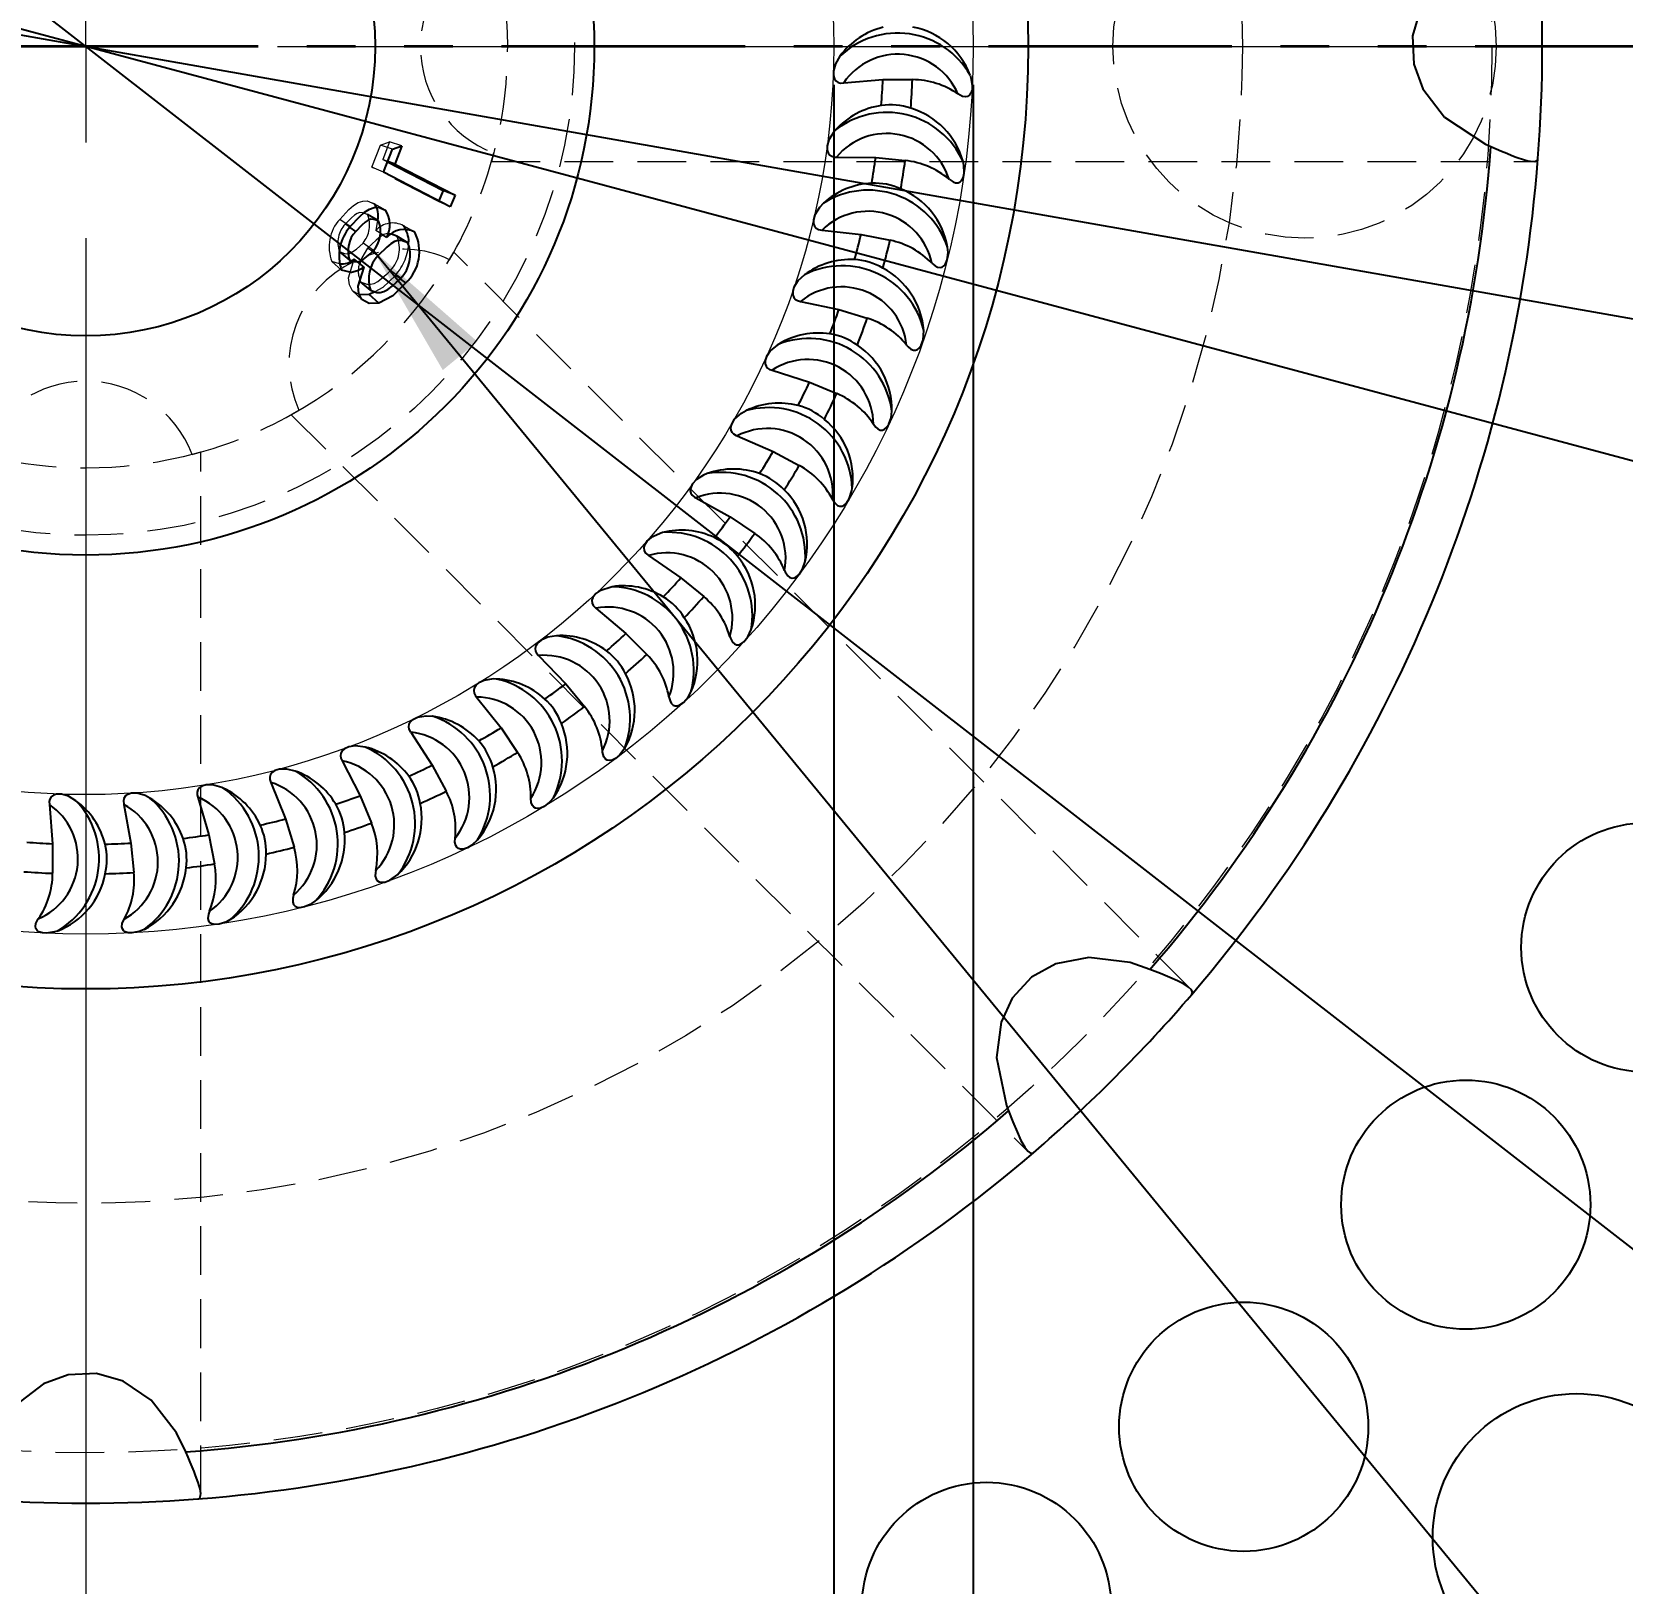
# Model space of a CAD drawing. Header units: millimetres. Extents: x 5 to 416, y 6 to 580.
# Drawn here: x 110.39 to 151.89, y 435.12 to 475.59 of the extents above; entities that cross this region are included whole.
import ezdxf

# ---------------------------------------------------------------- set-up
doc = ezdxf.new("R2010")
doc.units = ezdxf.units.MM
doc.header["$PDSIZE"] = -1
for name, pattern in [('SLD-Combinazione-di-due-tratteggi', [12.7, 6.35, -1.27, 1.27, -1.27, 1.27, -1.27]), ('SLD-Solido', [0]), ('SLD-Tratteggiato', [1.905, 1.27, -0.635])]:
    doc.linetypes.add(name, pattern=pattern)
doc.layers.add('D', color=3, linetype='SLD-Solido', lineweight=25)
doc.layers.add('SEZ', color=6, linetype='SLD-Combinazione-di-due-tratteggi', lineweight=35)
doc.layers.add('Q', color=2, linetype='SLD-Solido')
doc.styles.add('SLDTEXTSTYLE4', font='GOTHIC.TTF', dxfattribs={"width": 0.913})
doc.styles.get("Standard").update_dxf_attribs({"font": 'GOTHIC.TTF'})
doc.dimstyles.new('SLDDIMSTYLE0', dxfattribs={"dimtxt": 3.5, "dimasz": 3.556, "dimexe": 0, "dimexo": 0.0625, "dimgap": 0.875, "dimtad": 1, "dimdec": 1, "dimrnd": 1e-09, "dimzin": 12, "dimdsep": 46, "dimtxsty": 'SLDTEXTSTYLE4', "dimblk1": 'CLOSED', "dimblk2": 'CLOSED', "dimsah": 1, "dimcen": 0.09, "dimadec": 0, "dimazin": 3, "dimtfac": 1, "dimtdec": 1, "dimtofl": 0, "dimtmove": 0, "dimatfit": 3, "dimldrblk": 'CLOSED', "dimfxl": 0, "dimfrac": 2, "dimtolj": 1, "dimtzin": 12, "dimarcsym": 0})
doc.dimstyles.new('SLDDIMSTYLE1', dxfattribs={"dimtxt": 3.5, "dimasz": 3.556, "dimexe": 0, "dimexo": 0.0625, "dimgap": 0.875, "dimtad": 1, "dimrnd": 1e-09, "dimzin": 12, "dimdsep": 46, "dimtxsty": 'SLDTEXTSTYLE4', "dimblk1": 'NONE', "dimblk2": 'CLOSED', "dimsah": 1, "dimcen": 0, "dimadec": 0, "dimazin": 3, "dimtfac": 1, "dimtmove": 0, "dimatfit": 3, "dimldrblk": 'NONE', "dimfxl": 0, "dimfrac": 2, "dimtolj": 1, "dimtzin": 12, "dimarcsym": 0})
doc.dimstyles.new('SLDDIMSTYLE2', dxfattribs={"dimtxt": 3.5, "dimasz": 3.556, "dimexe": 0, "dimexo": 0.0625, "dimgap": 0.875, "dimtad": 1, "dimdec": 4, "dimzin": 12, "dimdsep": 46, "dimtxsty": 'SLDTEXTSTYLE4', "dimblk1": 'CLOSED', "dimblk2": 'CLOSED', "dimsah": 1, "dimcen": 0.09, "dimazin": 3, "dimtfac": 1, "dimtofl": 0, "dimtmove": 0, "dimatfit": 3, "dimldrblk": 'CLOSED', "dimfxl": 0, "dimfrac": 2, "dimtolj": 1, "dimtzin": 12, "dimarcsym": 0})
doc.dimstyles.new('SLDDIMSTYLE3', dxfattribs={"dimtxt": 3.5, "dimasz": 3.556, "dimexe": 0, "dimexo": 0.0625, "dimgap": 0.875, "dimtad": 1, "dimrnd": 1e-09, "dimzin": 12, "dimdsep": 46, "dimtxsty": 'SLDTEXTSTYLE4', "dimblk1": 'NONE', "dimblk2": 'CLOSED', "dimsah": 1, "dimcen": 0, "dimadec": 0, "dimazin": 3, "dimtfac": 1, "dimtmove": 0, "dimatfit": 3, "dimldrblk": 'NONE', "dimfxl": 0, "dimfrac": 2, "dimtolj": 1, "dimtzin": 12, "dimarcsym": 0})
doc.dimstyles.new('SLDDIMSTYLE4', dxfattribs={"dimtxt": 3.5, "dimasz": 3.556, "dimexe": 0, "dimexo": 0.0625, "dimgap": 0.875, "dimtad": 1, "dimrnd": 1e-09, "dimzin": 12, "dimdsep": 46, "dimtxsty": 'SLDTEXTSTYLE4', "dimblk1": 'CLOSED', "dimblk2": 'CLOSED', "dimsah": 1, "dimcen": 0.09, "dimadec": 0, "dimazin": 3, "dimtfac": 1, "dimtofl": 0, "dimtmove": 0, "dimatfit": 3, "dimldrblk": 'CLOSED', "dimfxl": 0, "dimfrac": 2, "dimtolj": 1, "dimtzin": 12, "dimarcsym": 0})
doc.dimstyles.new('SLDDIMSTYLE7', dxfattribs={"dimtxt": 0.18, "dimasz": 3.556, "dimexe": 0, "dimexo": 0.0625, "dimgap": 0, "dimtad": 0, "dimtih": 1, "dimtoh": 1, "dimdec": 0, "dimrnd": 1e-09, "dimzin": 0, "dimdsep": 46, "dimtxsty": 'Standard', "dimsah": 1, "dimcen": 0.09, "dimadec": 0, "dimazin": 0, "dimtfac": 3.556, "dimtdec": 0, "dimtofl": 0, "dimtmove": 0, "dimatfit": 3, "dimfxl": 0, "dimfrac": 2, "dimtolj": 1, "dimtzin": 0, "dimarcsym": 0})

# ---------------------------------------------------------------- blocks, each defined once
blk = doc.blocks.new('_CLOSED')
at = {"color": 0, "linetype": 'ByBlock', "lineweight": -2}
for p, q in [((-1, 0.166667), (0, 0)), ((-1, 0.166667), (-1, -0.166667)), ((0, 0), (-1, -0.166667)), ((0, 0), (-1, 0))]:
    blk.add_line(p, q, dxfattribs=at)
blk = doc.blocks.new('_D')
at = {"layer": 'Q'}
for p, q in [((92.287, 474.205), (92.287, 396.105)), ((131.315, 474.205), (131.315, 396.105)), ((92.287, 397.105), (131.315, 397.105))]:
    blk.add_line(p, q, dxfattribs=at)
at = {"layer": 'Q', "xscale": 3.556, "yscale": 3.556, "rotation": 180.0000000000004}
blk.add_blockref('_CLOSED', (92.287, 397.105), dxfattribs=at)
at = {"layer": 'Q', "xscale": 3.556, "yscale": 3.556}
blk.add_blockref('_CLOSED', (131.315, 397.105), dxfattribs=at)
at = {"layer": 'Q', "char_height": 3.5, "attachment_point": 1, "style": 'SLDTEXTSTYLE4'}
for s, insert in [('%%c', (105.602, 401.576)), ('39', (110.88, 401.629)), ('~', (102.773, 401.629))]:
    blk.add_mtext(s, dxfattribs=dict(at, insert=insert))
blk = doc.blocks.new('_D_1')
at = {"layer": 'Q'}
for p, q in [((88.648, 474.205), (88.648, 387.104)), ((134.954, 474.205), (134.954, 387.104)), ((88.648, 388.104), (134.954, 388.104))]:
    blk.add_line(p, q, dxfattribs=at)
at = {"layer": 'Q', "xscale": 3.556, "yscale": 3.556, "rotation": 180.0000000000004}
blk.add_blockref('_CLOSED', (88.648, 388.104), dxfattribs=at)
at = {"layer": 'Q', "xscale": 3.556, "yscale": 3.556}
blk.add_blockref('_CLOSED', (134.954, 388.104), dxfattribs=at)
at = {"layer": 'Q', "char_height": 3.5, "attachment_point": 1, "style": 'SLDTEXTSTYLE4'}
for s, insert in [('%%c', (103.703, 392.574)), ('46,3', (108.982, 392.628)), ('~', (100.874, 392.628))]:
    blk.add_mtext(s, dxfattribs=dict(at, insert=insert))
blk = doc.blocks.new('_D_2')
at = {"layer": 'Q'}
for q in [(65.514, 483.362), (214.863, 457.042)]:
    blk.add_line((158.088, 467.048), q, dxfattribs=at)
at = {"layer": 'Q', "xscale": 3.556, "yscale": 3.556, "rotation": 170.0050717243122}
blk.add_blockref('_CLOSED', (158.088, 467.048, -16.8), dxfattribs=at)
at = {"layer": 'Q', "char_height": 3.5, "attachment_point": 1, "rotation": 350.0051, "style": 'SLDTEXTSTYLE4'}
for s, insert in [('%%c', (205.346, 463.258)), ('94', (210.554, 462.394))]:
    blk.add_mtext(s, dxfattribs=dict(at, insert=insert))
blk = doc.blocks.new('_NONE')
blk = doc.blocks.new('_D_4')
at = {"layer": 'Q'}
for q in [(58.675, 489.44), (218.383, 446.647)]:
    blk.add_line((164.927, 460.97), q, dxfattribs=at)
at = {"layer": 'Q', "xscale": 3.556, "yscale": 3.556, "rotation": 165.0000000000003}
blk.add_blockref('_CLOSED', (164.927, 460.97, -16.8), dxfattribs=at)
at = {"layer": 'Q', "char_height": 3.5, "attachment_point": 1, "rotation": 345, "style": 'SLDTEXTSTYLE4'}
for s, insert in [('%%c', (206.947, 454.338)), ('110', (212.059, 453.024))]:
    blk.add_mtext(s, dxfattribs=dict(at, insert=insert))
blk = doc.blocks.new('_D_6')
at = {"layer": 'Q'}
for p, q in [((167.801, 475.205), (232.597, 475.205)), ((165.893, 460.711), (228.481, 443.941))]:
    blk.add_line(p, q, dxfattribs=at)
blk.add_arc((111.801, 475.205), 119.796, 345, 0, dxfattribs=at)
at = {"layer": 'Q', "xscale": 3.556, "yscale": 3.556}
for p, rotation in [((231.597, 475.205, -16.8), 89.1498747359032), ((227.515, 444.199, -16.8), 255.8501252640982)]:
    blk.add_blockref('_CLOSED', p, dxfattribs=dict(at, rotation=rotation))
at = {"layer": 'Q', "insert": (225.772, 457.231), "char_height": 3.5, "attachment_point": 1, "rotation": 82.7859, "style": 'SLDTEXTSTYLE4'}
blk.add_mtext('15°', dxfattribs=at)
blk = doc.blocks.new('_D_7')
at = {"layer": 'Q'}
for q in [(28.843, 539.69), (165.568, 433.411)]:
    blk.add_line((58.034, 516.999), q, dxfattribs=at)
at = {"layer": 'Q', "xscale": 3.556, "yscale": 3.556, "rotation": 322.1411922934127}
blk.add_blockref('_CLOSED', (58.034, 516.999, -16.6), dxfattribs=at)
at = {"layer": 'Q', "char_height": 3.5, "attachment_point": 1, "rotation": 322.1412, "style": 'SLDTEXTSTYLE4'}
for s, insert in [('%%c', (31.586, 543.219)), ('136,20', (35.787, 540.022))]:
    blk.add_mtext(s, dxfattribs=dict(at, insert=insert))
blk = doc.blocks.new('_D_8')
at = {"layer": 'Q'}
for p, q in [((111.801, 554.705), (111.801, 569.527)), ((171.801, 476.205), (171.801, 569.527)), ((171.801, 568.527), (111.801, 568.527))]:
    blk.add_line(p, q, dxfattribs=at)
at = {"layer": 'Q', "xscale": 3.556, "yscale": 3.556, "rotation": 180.0000000000004}
blk.add_blockref('_CLOSED', (111.801, 568.527, -16.8), dxfattribs=at)
at = {"layer": 'Q', "xscale": 3.556, "yscale": 3.556}
blk.add_blockref('_CLOSED', (171.801, 568.527, -16.8), dxfattribs=at)
at = {"layer": 'Q', "insert": (127.372, 572.998), "char_height": 3.5, "attachment_point": 1, "style": 'SLDTEXTSTYLE4'}
blk.add_mtext('60', dxfattribs=at)
blk = doc.blocks.new('_D_9')
at = {"layer": 'Q'}
for p, q in [((159.801, 475.205), (222.175, 475.205)), ((159.072, 466.87), (220.498, 456.039))]:
    blk.add_line(p, q, dxfattribs=at)
blk.add_arc((111.801, 475.205), 109.374, 350, 0, dxfattribs=at)
at = {"layer": 'Q', "xscale": 3.556, "yscale": 3.556}
for p, rotation in [((221.175, 475.205, -16.8), 89.06892133507984), ((219.514, 456.212, -16.8), 260.9310786649216)]:
    blk.add_blockref('_CLOSED', p, dxfattribs=dict(at, rotation=rotation))
at = {"layer": 'Q', "insert": (216.055, 463.027), "char_height": 3.5, "attachment_point": 1, "rotation": 85.2589, "style": 'SLDTEXTSTYLE4'}
blk.add_mtext('10°', dxfattribs=at)
blk = doc.blocks.new('SW_CENTERMARKSYMBOL_0')
at = {"color": 0, "linetype": 'SLD-Solido', "lineweight": 18}
for p, q in [((0, 0), (0, 2.5)), ((0, 0), (-2.5, 0)), ((0, 0), (0, -2.5)), ((0, 0), (2.5, 0)), ((5, 0), (70.6, 0)), ((0, -5), (0, -70.6))]:
    blk.add_line(p, q, dxfattribs=at)

msp = doc.modelspace()

# ---------------------------------------------------------------- linework, layer by layer
at = {"color": 7, "linetype": 'SLD-Tratteggiato', "lineweight": 18}
for p, q in [((119.26246, 472.05366), (119.48976, 472.63536)), ((119.48976, 472.63536), (119.72884, 472.71858)), ((119.80793, 472.52902), (119.48976, 472.63536)), ((119.72884, 472.71858), (119.55244, 472.25681)), ((120.04893, 472.61818), (119.72884, 472.71858)), ((119.55244, 472.25681), (119.67682, 472.19305)), ((119.68241, 472.20738), (119.55244, 472.25681)), ((122.38507, 472.20506), (149.55674, 472.20506)), ((119.57149, 471.92313), (119.26246, 472.05366)), ((121.00262, 471.16108), (119.26246, 472.05366)), ((119.58185, 470.95932), (119.28726, 471.12006)), ((119.62137, 470.937), (119.3269, 471.09771)), ((121.30974, 471.02611), (121.00262, 471.16108)), ((118.70341, 470.50785), (118.42607, 470.69659)), ((118.69763, 470.48309), (118.56947, 470.57084)), ((119.41346, 470.6711), (119.36919, 470.40313)), ((120.38575, 470.36136), (120.09358, 470.52621)), ((119.49553, 470.32297), (119.36919, 470.40313)), ((119.30833, 469.88155), (119.03468, 470.0756)), ((119.2821, 469.8565), (119.15578, 469.94681)), ((140.62029, 450.62841), (121.40721, 469.84149)), ((118.41895, 469.53953), (118.2228, 469.59395)), ((118.47542, 469.37322), (118.2228, 469.59395)), ((120.01865, 469.16338), (119.74837, 469.36209)), ((120.00089, 469.14589), (119.87908, 469.2359)), ((119.00577, 468.60265), (118.75845, 468.8293)), ((117.16374, 465.59968), (136.37974, 446.38368)), ((114.801, 437.44486), (114.801, 464.6217))]:
    msp.add_line(p, q, dxfattribs=at)
at = {"color": 7, "linetype": 'SLD-Tratteggiato', "lineweight": 18, "flags": 128}
for points in [[(122.38436, 478.2038), (122.38425, 478.20417), (122.38695, 478.19463), (122.4017, 478.14192), (122.42887, 478.04199), (122.44454, 477.98266), (122.46216, 477.91422), (122.50339, 477.74646), (122.55047, 477.53932), (122.59541, 477.32182), (122.64116, 477.07342), (122.68515, 476.7973), (122.723, 476.51264), (122.75535, 476.20617), (122.78011, 475.88266), (122.7953, 475.55884), (122.80098, 475.22404), (122.79631, 474.88415), (122.78198, 474.55849), (122.75807, 474.23427), (122.72543, 473.91791), (122.68749, 473.6289), (122.64409, 473.35375), (122.59743, 473.09865), (122.55253, 472.88029), (122.50872, 472.6862), (122.46856, 472.52122), (122.4359, 472.39458), (122.41006, 472.29855), (122.39262, 472.23562), (122.38458, 472.20709), (122.3851, 472.20893)], [(118.42607, 470.69659), (118.66493, 470.9511), (118.78528, 471.05564), (118.90869, 471.13162), (119.02974, 471.17292), (119.14133, 471.17588), (119.3269, 471.09771)], [(119.15139, 470.82719), (119.02255, 470.87032), (118.95202, 470.87132), (118.88496, 470.85031), (118.81449, 470.80574), (118.73269, 470.73594), (118.56947, 470.57084)], [(119.77977, 470.3101), (119.75406, 470.31961), (119.66724, 470.32451), (119.57527, 470.2988), (119.48235, 470.24332), (119.3739, 470.1555), (119.15578, 469.94681)], [(118.42133, 469.85477), (118.55168, 469.80453), (118.62482, 469.79895), (118.69628, 469.81516), (118.77185, 469.85411), (118.86109, 469.9186), (118.94761, 469.99356), (119.03468, 470.07559)], [(119.15578, 469.94681), (119.00661, 469.69294), (118.96933, 469.61323)], [(118.75845, 468.8293), (118.68086, 468.98691), (118.6568, 469.17288), (118.80191, 469.65622)], [(118.97304, 469.07011), (119.13826, 469.00862), (119.22656, 469.00223), (119.32149, 469.02505), (119.41706, 469.07595), (119.52979, 469.15948), (119.63883, 469.25624), (119.67956, 469.29502), (119.74837, 469.36209)], [(119.87908, 469.2359), (119.55521, 468.91448), (119.34564, 468.80975)], [(118.94693, 468.72596), (118.9424, 468.72583), (118.75845, 468.8293)], [(114.79974, 464.6217), (114.80011, 464.6218), (114.79056, 464.6191), (114.73786, 464.60436), (114.63793, 464.57718), (114.57859, 464.56152), (114.51015, 464.54389), (114.34239, 464.50266), (114.13525, 464.45558), (113.91776, 464.41065), (113.66936, 464.36489), (113.39324, 464.32091), (113.10857, 464.28305), (112.8021, 464.25071), (112.47859, 464.22595), (112.15478, 464.21075), (111.81998, 464.20508), (111.48008, 464.20974), (111.15442, 464.22408), (110.8302, 464.24798), (110.51385, 464.28063), (110.22483, 464.31857), (109.94968, 464.36197), (109.69458, 464.40863), (109.47622, 464.45353), (109.28213, 464.49734), (109.11715, 464.53749), (108.99052, 464.57016), (108.89448, 464.596), (108.83155, 464.61344), (108.80303, 464.62148), (108.80486, 464.62096)]]:
    msp.add_lwpolyline(points, dxfattribs=at)
at = {"color": 7, "linetype": 'SLD-Tratteggiato', "lineweight": 18}
for centre, radius in [((111.801, 475.20506), 66.1), ((111.801, 475.20506), 36.68404), ((111.801, 475.20506), 30.175), ((111.801, 475.20506), 12.75), ((143.601, 475.20506), 5)]:
    msp.add_circle(centre, radius, dxfattribs=at)
at = {"color": 7, "linetype": 'SLD-Solido', "lineweight": 18}
for radius in [23.1533, 19.51419]:
    msp.add_circle((111.801, 475.20506), radius, dxfattribs=at)
at = {"color": 7, "linetype": 'SLD-Tratteggiato', "lineweight": 18}
for centre, radius, start, end in [((123.50338, 475.20506), 2.97266, 110.867134, 249.132866), ((111.801, 475.20506), 11, 329.626467, 345.373533), ((119.22501, 469.97925), 1.07373, 138.080866, 201.029148), ((119.07204, 470.09351), 0.69312, 136.475037, 200.147559), ((118.46784, 470.54847), 0.73819, 320.164086, 22.183226), ((119.80737, 470.0174), 0.58378, 60.64257, 138.642678), ((119.16574, 469.93777), 0.81905, 315.343966, 23.047059), ((118.85391, 470.15518), 1.37697, 318.116821, 358.17289), ((111.80117, 475.20488), 10.99975, 299.191971, 330.786888), ((120.09866, 467.1914), 2.72633, 64.06043, 109.844767), ((120.06352, 466.92296), 2.95845, 115.23145, 204.101923), ((119.55319, 469.34587), 0.64235, 161.955273, 205.422778), ((111.801, 463.50267), 2.97266, 20.867134, 159.132866), ((111.801, 475.20506), 11, 284.626467, 300.373533)]:
    msp.add_arc(centre, radius, start, end, dxfattribs=at)
at = {"color": 7, "linetype": 'Continuous', "lineweight": 0}
for p in [(131.31519, 475.20506), (134.9543, 475.20506)]:
    msp.add_point(p, dxfattribs=at)
at = {"layer": 'D'}
for p, q in [((131.57475, 474.25609), (132.5962, 474.34149)), ((132.5962, 474.34149), (133.36871, 474.34149)), ((119.80793, 472.52902), (120.04893, 472.61818)), ((120.04893, 472.61818), (119.866, 472.13756)), ((119.57149, 471.92313), (119.80793, 472.52902)), ((119.67682, 472.19305), (121.12587, 471.4502)), ((119.866, 472.13756), (119.68241, 472.20738)), ((131.38652, 472.32249), (132.41142, 472.30736)), ((132.41142, 472.30736), (133.18021, 472.23164)), ((121.30974, 471.02611), (119.57149, 471.92313)), ((119.866, 472.13756), (121.43705, 471.3249)), ((121.12587, 471.4502), (121.00262, 471.16108)), ((121.43705, 471.3249), (121.12587, 471.4502)), ((121.43705, 471.3249), (121.30974, 471.02611)), ((119.43961, 470.65553), (119.15139, 470.82719)), ((118.84628, 470.38132), (118.69763, 470.48309)), ((119.65245, 470.22341), (119.49553, 470.32297)), ((119.91942, 470.25841), (119.77977, 470.3101)), ((120.2059, 470.08386), (119.91942, 470.25841)), ((131.00967, 470.41666), (132.02815, 470.30114)), ((132.02815, 470.30114), (132.78582, 470.15043)), ((118.68224, 469.64391), (118.42133, 469.85477)), ((119.42868, 469.7517), (119.2821, 469.8565)), ((119.06482, 469.44784), (118.80191, 469.65622)), ((119.22797, 468.85205), (118.97304, 469.07011)), ((120.14888, 469.03653), (120.00089, 469.14589)), ((119.19179, 468.73287), (118.94693, 468.72596)), ((119.34564, 468.80975), (119.19179, 468.73287)), ((119.44417, 468.51186), (119.19179, 468.73287)), ((130.44783, 468.55693), (131.45009, 468.34214)), ((131.45009, 468.34214), (132.18933, 468.1179)), ((129.70641, 466.76124), (130.68279, 466.44924)), ((130.68279, 466.44924), (131.39649, 466.15362)), ((128.79255, 465.04686), (129.73365, 464.64066)), ((129.73365, 464.64066), (130.41494, 464.27651)), ((127.71505, 463.43031), (128.6118, 462.93383)), ((128.6118, 462.93383), (129.25412, 462.50464)), ((126.48429, 461.92716), (127.32806, 461.34517)), ((127.32806, 461.34517), (127.92522, 460.85509)), ((125.11213, 460.55188), (125.89479, 459.88999)), ((125.89479, 459.88999), (126.44104, 459.34374)), ((123.61177, 459.31772), (124.32579, 458.5823)), ((124.32579, 458.5823), (124.81586, 457.98514)), ((121.99766, 458.23657), (122.63616, 457.4347)), ((120.28536, 457.31882), (120.84219, 456.45824)), ((122.63616, 457.4347), (123.06534, 456.79238)), ((118.49135, 456.57334), (118.96114, 455.66232)), ((120.84219, 456.45824), (121.20634, 455.77695)), ((116.6329, 456.00729), (117.01114, 455.05461)), ((114.72793, 455.62612), (115.01096, 454.64095)), ((118.96114, 455.66232), (119.25677, 454.94861)), ((110.85202, 455.43131), (110.93742, 454.40985)), ((112.79476, 455.43351), (112.97987, 454.42534)), ((117.01114, 455.05461), (117.23539, 454.31536)), ((110.93742, 454.40985), (110.93742, 453.63734)), ((112.97987, 454.42534), (113.05559, 453.65655)), ((115.01096, 454.64095), (115.16167, 453.88329))]:
    msp.add_line(p, q, dxfattribs=at)
at = {"layer": 'D', "flags": 128}
for points in [[(148.45742, 477.81491), (147.96459, 477.57384), (147.11242, 476.90815), (146.61966, 476.18427), (146.41644, 475.48234), (146.4468, 474.74494), (146.68313, 474.09848), (147.25268, 473.36043), (148.32055, 472.65463), (148.45742, 472.59521)], [(131.47427, 474.94967), (131.35809, 474.75094), (131.30754, 474.57412), (131.30792, 474.44596), (131.33404, 474.36273), (131.37435, 474.30673), (131.43181, 474.26828), (131.4926, 474.2528), (131.57475, 474.25609)], [(134.87332, 474.46152), (134.89582, 474.39174), (134.93009, 474.17769), (134.92291, 474.07817), (134.89189, 473.9838), (134.85593, 473.93521), (134.80728, 473.90352), (134.75657, 473.89304), (134.67844, 473.905), (134.5558, 473.96796)], [(131.35451, 473.02258), (131.32668, 472.99085), (131.18534, 472.76635), (131.1427, 472.61624), (131.1435, 472.50362), (131.16807, 472.4286), (131.20739, 472.37626), (131.26219, 472.34047), (131.33773, 472.32259), (131.38652, 472.32249)], [(134.32497, 471.74356), (134.43052, 471.67358), (134.49421, 471.65215), (134.56111, 471.65277), (134.60986, 471.67384), (134.65024, 471.7116), (134.68861, 471.77989), (134.71645, 471.89892), (134.70862, 472.11014), (134.68934, 472.20362)], [(148.45742, 472.59521), (148.60113, 472.53489), (148.74019, 472.47584), (148.87565, 472.41868), (149.00479, 472.36558), (149.12196, 472.31966), (149.33351, 472.24717), (149.4252, 472.22314), (149.49439, 472.21031), (149.60419, 472.2081), (149.64312, 472.21944), (149.66675, 472.23537), (149.6754, 472.24547), (149.68187, 472.25683), (149.68857, 472.28412)], [(118.70341, 470.50785), (118.95007, 470.77438), (119.07369, 470.88429), (119.19975, 470.96481), (119.32272, 471.00951), (119.43541, 471.01446), (119.62137, 470.937)], [(131.04643, 471.11651), (130.9417, 471.00775), (130.82353, 470.81717), (130.78759, 470.68718), (130.78955, 470.58922), (130.81355, 470.52079), (130.86033, 470.46504), (130.91539, 470.43397), (131.00502, 470.41683), (131.00967, 470.41666)], [(119.43961, 470.65553), (119.31749, 470.69644), (119.24135, 470.69777), (119.16886, 470.67366), (119.09295, 470.62309), (119.00464, 470.54452), (118.84628, 470.38132)], [(120.2059, 470.08386), (120.03991, 470.14402), (119.9523, 470.14764), (119.85896, 470.11977), (119.76415, 470.06129), (119.65301, 469.96939), (119.42868, 469.75171)], [(118.68224, 469.64391), (118.81363, 469.59497), (118.88777, 469.59063), (118.96058, 469.60856), (119.03796, 469.64984), (119.12962, 469.71753), (119.21866, 469.7959), (119.30833, 469.88155)], [(133.87723, 469.55249), (133.95752, 469.48403), (134.02167, 469.44989), (134.09267, 469.43804), (134.14435, 469.4505), (134.19026, 469.48141), (134.23545, 469.53972), (134.27646, 469.6446), (134.29664, 469.83589), (134.28494, 469.97462)], [(119.06482, 469.44784), (118.97703, 469.39799), (118.89082, 469.35413), (118.732, 469.30613), (118.47542, 469.37322)], [(119.00577, 468.60265), (118.92974, 468.76197), (118.90865, 468.95128), (119.06482, 469.44784)], [(118.96933, 469.61323), (118.95071, 469.57343), (118.94243, 469.54484)], [(119.22797, 468.85205), (119.39456, 468.79217), (119.48402, 468.78716), (119.58068, 468.81206), (119.67841, 468.86563), (119.79402, 468.95279), (119.90605, 469.05343), (119.94792, 469.09372), (120.01865, 469.16338)], [(120.14888, 469.03653), (119.81573, 468.70314), (119.44417, 468.51186)], [(130.55301, 469.24982), (130.383, 469.09201), (130.27787, 468.92381), (130.24707, 468.81193), (130.24935, 468.72387), (130.27276, 468.66), (130.31694, 468.60815), (130.3711, 468.57645), (130.44783, 468.55693)], [(119.44417, 468.51186), (119.19085, 468.50042), (119.00577, 468.60265)], [(133.21688, 467.41586), (133.25702, 467.37068), (133.32822, 467.31196), (133.39645, 467.28376), (133.45124, 467.28277), (133.50439, 467.30285), (133.54793, 467.33844), (133.59939, 467.41324), (133.64713, 467.55328), (133.664, 467.796)], [(129.879, 467.44048), (129.84347, 467.4184), (129.66097, 467.26535), (129.5596, 467.11581), (129.52758, 467.01335), (129.5273, 466.93103), (129.54843, 466.86857), (129.58968, 466.8171), (129.64278, 466.78278), (129.70641, 466.76124)], [(128.79255, 465.04686), (128.78137, 465.05083), (128.71036, 465.08851), (128.66326, 465.13713), (128.63598, 465.1995), (128.63087, 465.26248), (128.6527, 465.35625), (128.72924, 465.4824), (128.90944, 465.63899), (129.03089, 465.70591)], [(132.35028, 465.35425), (132.40975, 465.27763), (132.46485, 465.22996), (132.53094, 465.20141), (132.58441, 465.20052), (132.63669, 465.21949), (132.6918, 465.26373), (132.75196, 465.35095), (132.81084, 465.52005), (132.83251, 465.68873)], [(128.01684, 464.06283), (127.91864, 464.0225), (127.7393, 463.91042), (127.62532, 463.78494), (127.58315, 463.69523), (127.57252, 463.61787), (127.58515, 463.55461), (127.61835, 463.49936), (127.68033, 463.4483), (127.71505, 463.43031)], [(131.28578, 463.3875), (131.35862, 463.28014), (131.41789, 463.2318), (131.47282, 463.21268), (131.5327, 463.21649), (131.58346, 463.23904), (131.64654, 463.29369), (131.71923, 463.40496), (131.79048, 463.62587), (131.79847, 463.6731)], [(126.84663, 462.52705), (126.55344, 462.40119), (126.45166, 462.31452), (126.37812, 462.20157), (126.36094, 462.12932), (126.36973, 462.05523), (126.40012, 461.99811), (126.46193, 461.9411), (126.48429, 461.92716)], [(130.03363, 461.53456), (130.04621, 461.50565), (130.11544, 461.39683), (130.16575, 461.35677), (130.22812, 461.33834), (130.28575, 461.34572), (130.33757, 461.37016), (130.41076, 461.43379), (130.49918, 461.56771), (130.57185, 461.76854)], [(125.53152, 461.11337), (125.21333, 461.00896), (125.10892, 460.93261), (125.03006, 460.82877), (125.00822, 460.75907), (125.01179, 460.68582), (125.03759, 460.62714), (125.09608, 460.564), (125.11213, 460.55188)], [(124.08417, 459.83539), (123.85777, 459.7994), (123.68418, 459.72358), (123.58883, 459.64393), (123.54101, 459.57035), (123.5237, 459.50383), (123.53069, 459.43533), (123.55747, 459.3786), (123.61177, 459.31772)], [(128.60589, 459.81328), (128.62004, 459.77083), (128.67739, 459.66362), (128.72288, 459.62143), (128.78144, 459.59874), (128.83906, 459.60079), (128.89306, 459.62028), (128.97236, 459.67698), (129.07374, 459.80269), (129.16445, 459.99337)], [(122.51854, 458.70544), (122.43373, 458.70656), (122.19879, 458.66928), (122.05602, 458.60233), (121.9778, 458.53256), (121.9383, 458.46583), (121.92526, 458.40248), (121.93439, 458.3385), (121.97147, 458.26781), (121.99766, 458.23657)], [(127.01631, 458.24022), (127.04425, 458.14067), (127.07818, 458.07637), (127.13004, 458.02647), (127.17972, 458.00738), (127.23511, 458.0069), (127.30452, 458.02934), (127.39601, 458.09195), (127.51807, 458.23608), (127.58983, 458.3647)], [(120.28536, 457.31882), (120.24185, 457.39455), (120.22815, 457.45983), (120.23769, 457.52624), (120.26654, 457.58223), (120.33265, 457.64785), (120.45922, 457.71123), (120.68527, 457.7463), (120.84968, 457.73439)], [(119.09369, 456.93159), (118.84044, 456.96279), (118.66192, 456.93587), (118.55431, 456.88586), (118.49146, 456.82893), (118.45851, 456.77009), (118.44795, 456.7034), (118.45887, 456.64152), (118.49135, 456.57334)], [(125.86316, 456.89822), (125.7241, 456.71552), (125.62386, 456.63224), (125.53339, 456.58798), (125.46748, 456.57666), (125.40422, 456.58835), (125.35983, 456.61735), (125.31834, 456.67535), (125.28456, 456.79423), (125.2802, 456.83055)], [(117.26746, 456.30477), (117.04758, 456.3578), (116.85661, 456.3548), (116.73767, 456.318), (116.66484, 456.26836), (116.6231, 456.21358), (116.60307, 456.14756), (116.60592, 456.08489), (116.6329, 456.00729)], [(111.54561, 455.53178), (111.34687, 455.64796), (111.17006, 455.69851), (111.0419, 455.69813), (110.95866, 455.67202), (110.90267, 455.6317), (110.86422, 455.57425), (110.84874, 455.51346), (110.85202, 455.43131)], [(113.47516, 455.60148), (113.34843, 455.66684), (113.14129, 455.72586), (112.99457, 455.72545), (112.90139, 455.69695), (112.84066, 455.65462), (112.79882, 455.59317), (112.78415, 455.5314), (112.79258, 455.44196), (112.79476, 455.43351)], [(115.38858, 455.85997), (115.34799, 455.87832), (115.10636, 455.94607), (114.93865, 455.94477), (114.83377, 455.91276), (114.76744, 455.86731), (114.72817, 455.81471), (114.70922, 455.75186), (114.71088, 455.68849), (114.72793, 455.62612)], [(124.00106, 455.60804), (123.89994, 455.49021), (123.75665, 455.3777), (123.66804, 455.33823), (123.59296, 455.3261), (123.5362, 455.33497), (123.48824, 455.36233), (123.45485, 455.40233), (123.42397, 455.48592), (123.41428, 455.59784)], [(122.02147, 454.50659), (121.87731, 454.37431), (121.75775, 454.30228), (121.65234, 454.26868), (121.58232, 454.2666), (121.52778, 454.28244), (121.48419, 454.31539), (121.45584, 454.35949), (121.43446, 454.44931), (121.43651, 454.55395)], [(119.36595, 453.70895), (119.35782, 453.66031), (119.35579, 453.56084), (119.37603, 453.48968), (119.40931, 453.44551), (119.45839, 453.41596), (119.51314, 453.40415), (119.60211, 453.41065), (119.73817, 453.45996), (119.94345, 453.60447)], [(117.22254, 453.07096), (117.20161, 452.98055), (117.20236, 452.88199), (117.2235, 452.82645), (117.26541, 452.78225), (117.31587, 452.75869), (117.39282, 452.74888), (117.51201, 452.76762), (117.70192, 452.85307), (117.78702, 452.91038)], [(111.05746, 452.13274), (110.98767, 452.11024), (110.77362, 452.07596), (110.67411, 452.08315), (110.57974, 452.11417), (110.53115, 452.15013), (110.49945, 452.19877), (110.48897, 452.24949), (110.50094, 452.32762), (110.5639, 452.45026)], [(113.32252, 452.17096), (113.19733, 452.12083), (113.00505, 452.0833), (112.90897, 452.08862), (112.83367, 452.11264), (112.78648, 452.14649), (112.75563, 452.193), (112.74405, 452.24362), (112.7544, 452.32976), (112.80022, 452.43857)], [(115.02691, 452.64614), (114.99963, 452.56762), (114.98857, 452.45759), (115.00437, 452.40174), (115.04098, 452.35487), (115.08875, 452.3264), (115.16412, 452.30898), (115.28415, 452.31569), (115.48083, 452.38145), (115.57293, 452.43101)], [(139.56644, 451.1305), (139.0475, 451.30852), (137.97421, 451.44037), (137.11392, 451.27695), (136.47388, 450.92432), (135.97393, 450.38142), (135.68391, 449.75719), (135.56477, 448.83258), (135.82079, 447.57841), (135.87556, 447.43961)], [(140.65697, 450.47992), (140.67584, 450.53387), (140.64638, 450.59956), (140.56931, 450.67133), (140.44236, 450.75144), (140.28112, 450.83258), (140.08197, 450.92017), (139.8384, 451.01996), (139.56644, 451.1305)], [(135.87556, 447.43961), (135.9911, 447.15526), (136.10023, 446.89019), (136.1999, 446.66946), (136.29679, 446.4922), (136.37518, 446.38837), (136.44827, 446.33548), (136.52614, 446.34909)], [(114.41085, 438.54864), (114.16978, 439.04147), (113.50408, 439.89363), (112.7802, 440.3864), (112.07828, 440.58962), (111.34088, 440.55925), (110.69441, 440.32293), (109.95637, 439.75337), (109.25056, 438.68551), (109.19114, 438.54864)], [(114.72193, 437.31749), (114.75066, 437.32485), (114.77343, 437.34229), (114.78984, 437.37053), (114.79905, 437.40958), (114.80076, 437.45725), (114.78239, 437.5832), (114.76218, 437.66124), (114.73676, 437.74309), (114.66852, 437.93058), (114.62665, 438.03538), (114.57771, 438.15348), (114.52499, 438.27817), (114.4688, 438.41052), (114.41085, 438.54864)]]:
    msp.add_lwpolyline(points, dxfattribs=at)
at = {"layer": 'D'}
for centre, radius in [((111.801, 475.20506), 68.1), ((111.801, 475.20506), 66.1), ((111.801, 475.20506), 24.585), ((111.801, 475.20506), 13.2651), ((111.801, 475.20506), 7.54804), ((152.50419, 451.70506), 3.25), ((147.80508, 444.99404), 3.25), ((142.01201, 439.20097), 3.25), ((150.69187, 436.31419), 3.75), ((135.301, 434.50187), 3.25)]:
    msp.add_circle(centre, radius, dxfattribs=at)
for centre, radius, start, end in [((111.801, 475.20506), 38, 355.59151, 4.40849), ((133.09727, 473.7498), 2.01837, 104.02725, 143.524578), ((132.98218, 473.37133), 2.18288, 29.962392, 133.692493), ((133.01843, 473.7622), 1.98234, 20.657355, 79.489055), ((132.98622, 473.29414), 1.7081, 23.234015, 145.724726), ((111.801, 475.20506), 20.81313, 355.759601, 357.622017), ((111.801, 475.20506), 21.585, 355.718825, 357.707098), ((133.35219, 472.21589), 2.12566, 55.51235, 89.554687), ((132.85072, 471.67194), 2.01566, 98.374653, 137.927174), ((132.70045, 471.30404), 2.18288, 24.337392, 128.067493), ((132.75625, 471.67123), 2.00507, 15.397928, 73.498481), ((132.69691, 471.22683), 1.7081, 17.609015, 140.099726), ((111.801, 475.20506), 20.81313, 350.134601, 351.997017), ((111.801, 475.20506), 21.585, 350.093825, 352.082098), ((132.95503, 470.11697), 2.12662, 49.89529, 83.921747), ((111.801, 475.20506), 36.74921, 319.072455, 355.927545), ((111.801, 475.20506), 38, 319.40849, 355.59151), ((132.39758, 469.63892), 2.00222, 92.611306, 132.440521), ((132.21744, 469.27432), 2.18288, 18.712392, 122.442493), ((132.29838, 469.62576), 2.01695, 9.960249, 67.68616), ((118.97179, 470.80357), 0.46111, 343.305197, 39.635189), ((119.04079, 470.55424), 0.6954, 331.592582, 33.396064), ((118.71415, 470.38045), 0.77585, 319.981207, 20.765851), ((119.4507, 470.0846), 0.77994, 1.960035, 34.485922), ((132.20635, 469.19782), 1.7081, 11.984015, 134.474726), ((119.54182, 469.74916), 1.13073, 137.857828, 199.419344), ((119.37495, 469.87677), 0.73079, 136.337309, 198.580754), ((120.10387, 469.84177), 0.59112, 61.520366, 139.788356), ((119.38376, 469.85692), 1.1218, 313.003728, 26.722427), ((111.801, 475.20506), 20.81313, 344.509601, 346.372017), ((111.801, 475.20506), 21.585, 344.468825, 346.457098), ((132.35422, 468.0676), 2.12707, 44.274025, 78.293012), ((120.07747, 469.13475), 0.8953, 136.440448, 198.406417), ((119.4098, 469.76652), 0.85702, 315.269674, 21.732946), ((118.49263, 469.98452), 0.45105, 260.599256, 313.291615), ((131.75476, 467.64054), 2.00848, 87.050902, 126.750925), ((131.53782, 467.30171), 2.18288, 13.087392, 116.817493), ((131.64007, 467.63519), 2.03031, 4.542826, 61.853584), ((131.51928, 467.22668), 1.7081, 6.359015, 128.849726), ((111.801, 475.20506), 20.81313, 338.884601, 340.747017), ((111.801, 475.20506), 21.585, 338.843825, 340.832098), ((131.55564, 466.08738), 2.1271, 38.64927, 72.667767), ((130.91677, 465.72341), 2.00631, 81.403558, 121.14827), ((130.66812, 465.40522), 2.18288, 7.462392, 111.192493), ((130.79663, 465.72397), 2.03618, 359.008102, 56.138308), ((130.64232, 465.33236), 1.7081, 0.734015, 123.224726), ((111.801, 475.20506), 20.81313, 333.259601, 335.122017), ((111.801, 475.20506), 21.585, 333.218825, 335.207098), ((130.56705, 464.19525), 2.12677, 33.021555, 67.045482), ((129.89406, 463.90859), 1.99385, 75.649054, 115.652773), ((129.61672, 463.60311), 2.18288, 1.837392, 105.567493), ((129.5839, 463.53313), 1.7081, 355.109015, 117.599726), ((129.83555, 463.93179), 1.97989, 352.492396, 51.404014), ((111.801, 475.20506), 20.81313, 327.634601, 329.497017), ((128.69969, 462.18635), 1.99686, 70.055551, 109.996277), ((128.39374, 461.91273), 2.18288, 356.212392, 99.942493), ((111.801, 475.20506), 21.585, 327.593825, 329.582098), ((129.39801, 462.40934), 2.12614, 27.391283, 61.425754), ((128.35422, 461.84631), 1.7081, 349.484015, 111.974726), ((128.64828, 462.21971), 1.97577, 346.799962, 45.846447), ((111.801, 475.20506), 20.81313, 322.009601, 323.872017), ((127.34194, 460.58946), 1.99989, 64.462112, 104.339715), ((127.01096, 460.35037), 2.18288, 350.587392, 94.317493), ((111.801, 475.20506), 21.585, 321.968825, 323.957098), ((128.05982, 460.74674), 2.12523, 21.758782, 55.808255), ((126.96512, 460.28813), 1.7081, 343.859015, 106.349726), ((127.28805, 460.62972), 1.98137, 341.266558, 40.129851), ((125.8339, 459.13338), 2.00294, 58.868749, 98.683078), ((125.48171, 458.93106), 2.18288, 344.962392, 88.692493), ((111.801, 475.20506), 20.81313, 316.384601, 318.247017), ((125.42999, 458.87362), 1.7081, 338.234015, 100.724726), ((111.801, 475.20506), 21.585, 316.343825, 318.332098), ((126.5844, 459.23581), 2.10235, 15.942792, 50.374245), ((125.76318, 459.17998), 2.00034, 335.947601, 34.198809), ((124.19008, 457.83219), 2.00601, 53.27544, 93.026387), ((123.8207, 457.66848), 2.18288, 339.337392, 83.067493), ((111.801, 475.20506), 20.81313, 310.759601, 312.622017), ((123.7636, 457.61638), 1.7081, 332.609015, 95.099726), ((111.801, 475.20506), 21.585, 310.718825, 312.707098), ((124.94927, 457.86436), 2.10094, 10.305885, 44.761152), ((122.42607, 456.69783), 2.00974, 47.688921, 87.362906), ((122.04394, 456.57478), 2.18288, 333.712392, 77.442493), ((111.801, 475.20506), 20.81313, 305.134601, 306.997017), ((124.11938, 457.88867), 2.00544, 330.403837, 28.492573), ((121.98201, 456.52854), 1.7081, 326.984015, 89.474726), ((120.56466, 455.75259), 2.00219, 41.985965, 81.815862), ((120.16853, 455.66051), 2.18288, 328.087392, 71.817493), ((111.801, 475.20506), 21.585, 305.093825, 307.082098), ((123.15707, 456.64736), 2.13102, 4.931466, 38.885571), ((120.10236, 455.62055), 1.7081, 321.359015, 83.849726), ((111.801, 475.20506), 20.81313, 299.509601, 301.372017), ((122.35641, 456.76533), 2.01102, 324.867111, 22.779298), ((118.61529, 454.98652), 2.00303, 36.369685, 76.182143), ((118.21253, 454.93446), 2.18288, 322.462392, 66.192493), ((118.14277, 454.90118), 1.7081, 315.734015, 78.224726), ((111.801, 475.20506), 20.81313, 293.884601, 295.747017), ((111.801, 475.20506), 21.585, 299.468825, 301.457098), ((121.31067, 455.63159), 2.10388, 359.080726, 33.486311), ((116.12211, 454.37735), 1.7081, 310.109015, 72.599726), ((116.60708, 454.42373), 1.99359, 30.646388, 70.655439), ((116.19479, 454.40363), 2.18288, 316.837392, 60.567493), ((120.49143, 455.82092), 2.01705, 319.336792, 17.059617), ((112.05221, 453.94613), 2.18288, 305.587392, 49.317493), ((112.44752, 453.87475), 2.00938, 19.560259, 59.241569), ((114.05982, 454.0541), 1.7081, 304.484015, 66.974726), ((114.54818, 454.05389), 1.99203, 25.005085, 65.046742), ((114.13474, 454.07312), 2.18288, 311.212392, 54.942493), ((111.801, 475.20506), 20.81313, 288.259601, 290.122017), ((111.801, 475.20506), 21.585, 293.843825, 295.832098), ((119.32, 454.78877), 2.12951, 353.669028, 27.648009), ((109.89007, 454.01983), 1.7081, 293.234015, 55.724726), ((109.96726, 454.02388), 2.18288, 299.962392, 43.692493), ((110.34573, 453.90879), 2.01837, 14.02725, 53.524578), ((111.97579, 453.93454), 1.7081, 298.859015, 61.349726), ((118.54264, 455.06463), 2.02345, 313.811642, 11.334767), ((111.801, 475.20506), 20.81313, 282.634601, 284.497017), ((111.801, 475.20506), 21.585, 288.218825, 290.207098), ((117.26446, 454.14849), 2.14697, 348.186359, 21.880678), ((111.801, 475.20506), 20.81313, 265.759601, 267.622017), ((111.801, 475.20506), 20.81313, 271.384601, 273.247017), ((111.801, 475.20506), 20.81313, 277.009601, 278.872017), ((116.52912, 454.50378), 2.03007, 308.289203, 5.607206), ((114.4708, 454.14356), 2.03655, 302.763793, 359.882617), ((111.801, 475.20506), 21.585, 282.593825, 284.582098), ((115.19065, 453.7142), 2.13127, 342.433556, 16.383481), ((111.801, 475.20506), 21.585, 265.718825, 267.707098), ((108.81183, 453.65386), 2.12566, 325.51235, 359.554687), ((110.35813, 453.98762), 1.98234, 290.657355, 349.489055), ((111.801, 475.20506), 21.585, 271.343825, 273.332098), ((110.96249, 453.45964), 2.10234, 330.942677, 5.37436), ((112.38869, 453.98661), 2.04172, 297.217732, 354.178678), ((111.801, 475.20506), 21.585, 276.968825, 278.957098), ((113.06742, 453.48549), 2.13169, 336.811989, 10.755048), ((111.801, 475.20506), 38, 310.59151, 319.40849), ((111.801, 475.20506), 36.74921, 274.072455, 310.927545), ((111.801, 475.20506), 38, 274.40849, 310.59151), ((111.801, 475.20506), 38, 265.59151, 274.40849)]:
    msp.add_arc(centre, radius, start, end, dxfattribs=at)
for centre, major_axis in [((132.71635, 471.27357), (0.23646, 2.40082)), ((132.23029, 469.24244), (0.47064, 2.36608)), ((131.54748, 467.26873), (0.70029, 2.30856)), ((130.67449, 465.37145), (0.9232, 2.2288)), ((129.61975, 463.56887), (1.13721, 2.12758)), ((128.3934, 461.87836), (1.34028, 2.00587)), ((127.00726, 460.31619), (1.53043, 1.86484)), ((125.47467, 458.89741), (1.70585, 1.70585)), ((123.8104, 457.63568), (1.86484, 1.53043)), ((122.03047, 456.54316), (2.00587, 1.34028)), ((120.15203, 455.63036), (2.12758, 1.13721)), ((118.19316, 454.90607), (2.2288, 0.9232)), ((116.17273, 454.37727), (2.30856, 0.70029)), ((114.1102, 454.04906), (2.36608, 0.47064)), ((109.9385, 454.00506), (2.41244, 0)), ((112.02543, 453.92459), (2.40082, 0.23646))]:
    msp.add_ellipse(centre, major_axis=major_axis, ratio=0.82903757, start_param=6.09250016, end_param=6.48094447, dxfattribs=at)
at = {"layer": 'SEZ'}
msp.add_line((205.201, 475.20506), (25.401, 475.20506), dxfattribs=at)

# ---------------------------------------------------------------- block references
at = {"color": 7, "linetype": 'SLD-Solido', "lineweight": 18}
msp.add_blockref('SW_CENTERMARKSYMBOL_0', (111.801, 475.20506), dxfattribs=at)

# ---------------------------------------------------------------- dimensions: what is measured, and where the dimension line sits
at = {"layer": 'Q'}
dim = msp.add_linear_dim(base=(111.801, 571.30506), p1=(171.801, 475.20506), p2=(111.801, 475.20506), dimstyle='SLDDIMSTYLE4', dxfattribs=at)
dim.commit()
dim.dimension.update_dxf_attribs({"geometry": '_D_8', "text_midpoint": (129.95822, 571.30506), "dimtype": 160})
for p1, p2, dimstyle, picture, middle in [((165.56768, 433.41088), (58.03431, 516.99924), 'SLDDIMSTYLE3', '_D_7', (36.5095, 533.73102)), ((58.67507, 489.44011), (164.92692, 460.97001), 'SLDDIMSTYLE1', '_D_4', (212.12292, 448.32389)), ((65.51431, 483.36243), (158.08768, 467.04769), 'SLDDIMSTYLE1', '_D_2', (209.75546, 457.942))]:
    dim = msp.add_diameter_dim_2p(p1=p1, p2=p2, dimstyle=dimstyle, dxfattribs=at)
    dim.commit()
    dim.dimension.update_dxf_attribs({"geometry": picture, "text_midpoint": middle, "dimtype": 163})
for base, p1, p2, picture, middle in [((134.9543, 388.10376), (88.64769, 475.20506), (134.9543, 475.20506), '_D_1', (109.45358, 388.10376)), ((131.31519, 397.10506), (92.2868, 475.20506), (131.31519, 475.20506), '_D', (109.41253, 397.10506))]:
    dim = msp.add_linear_dim(base=base, p1=p1, p2=p2, text='~%%c<>', dimstyle='SLDDIMSTYLE0', dxfattribs=at)
    dim.commit()
    dim.dimension.update_dxf_attribs({"geometry": picture, "text_midpoint": middle, "dimtype": 160})
for base, line1, line2, picture, middle in [((230.57257, 459.56849), ((111.801, 475.20506), (166.801, 475.20506)), ((164.92692, 460.97001), (111.801, 475.20506)), '_D_6', (230.64912, 460.16132)), ((220.75904, 465.67247), ((111.801, 475.20506), (158.801, 475.20506)), ((158.08696, 467.0436), (111.801, 475.20506)), '_D_9', (220.801, 466.16487))]:
    dim = msp.add_angular_dim_2l(base=base, line1=line1, line2=line2, dimstyle='SLDDIMSTYLE2', dxfattribs=at)
    dim.commit()
    dim.dimension.update_dxf_attribs({"geometry": picture, "text_midpoint": middle, "dimtype": 162})

# ---------------------------------------------------------------- leaders
msp.add_leader([(119.30833, 469.88155), (174.5601, 402.69712)], dimstyle='SLDDIMSTYLE7')

doc.saveas('drawing.dxf')
